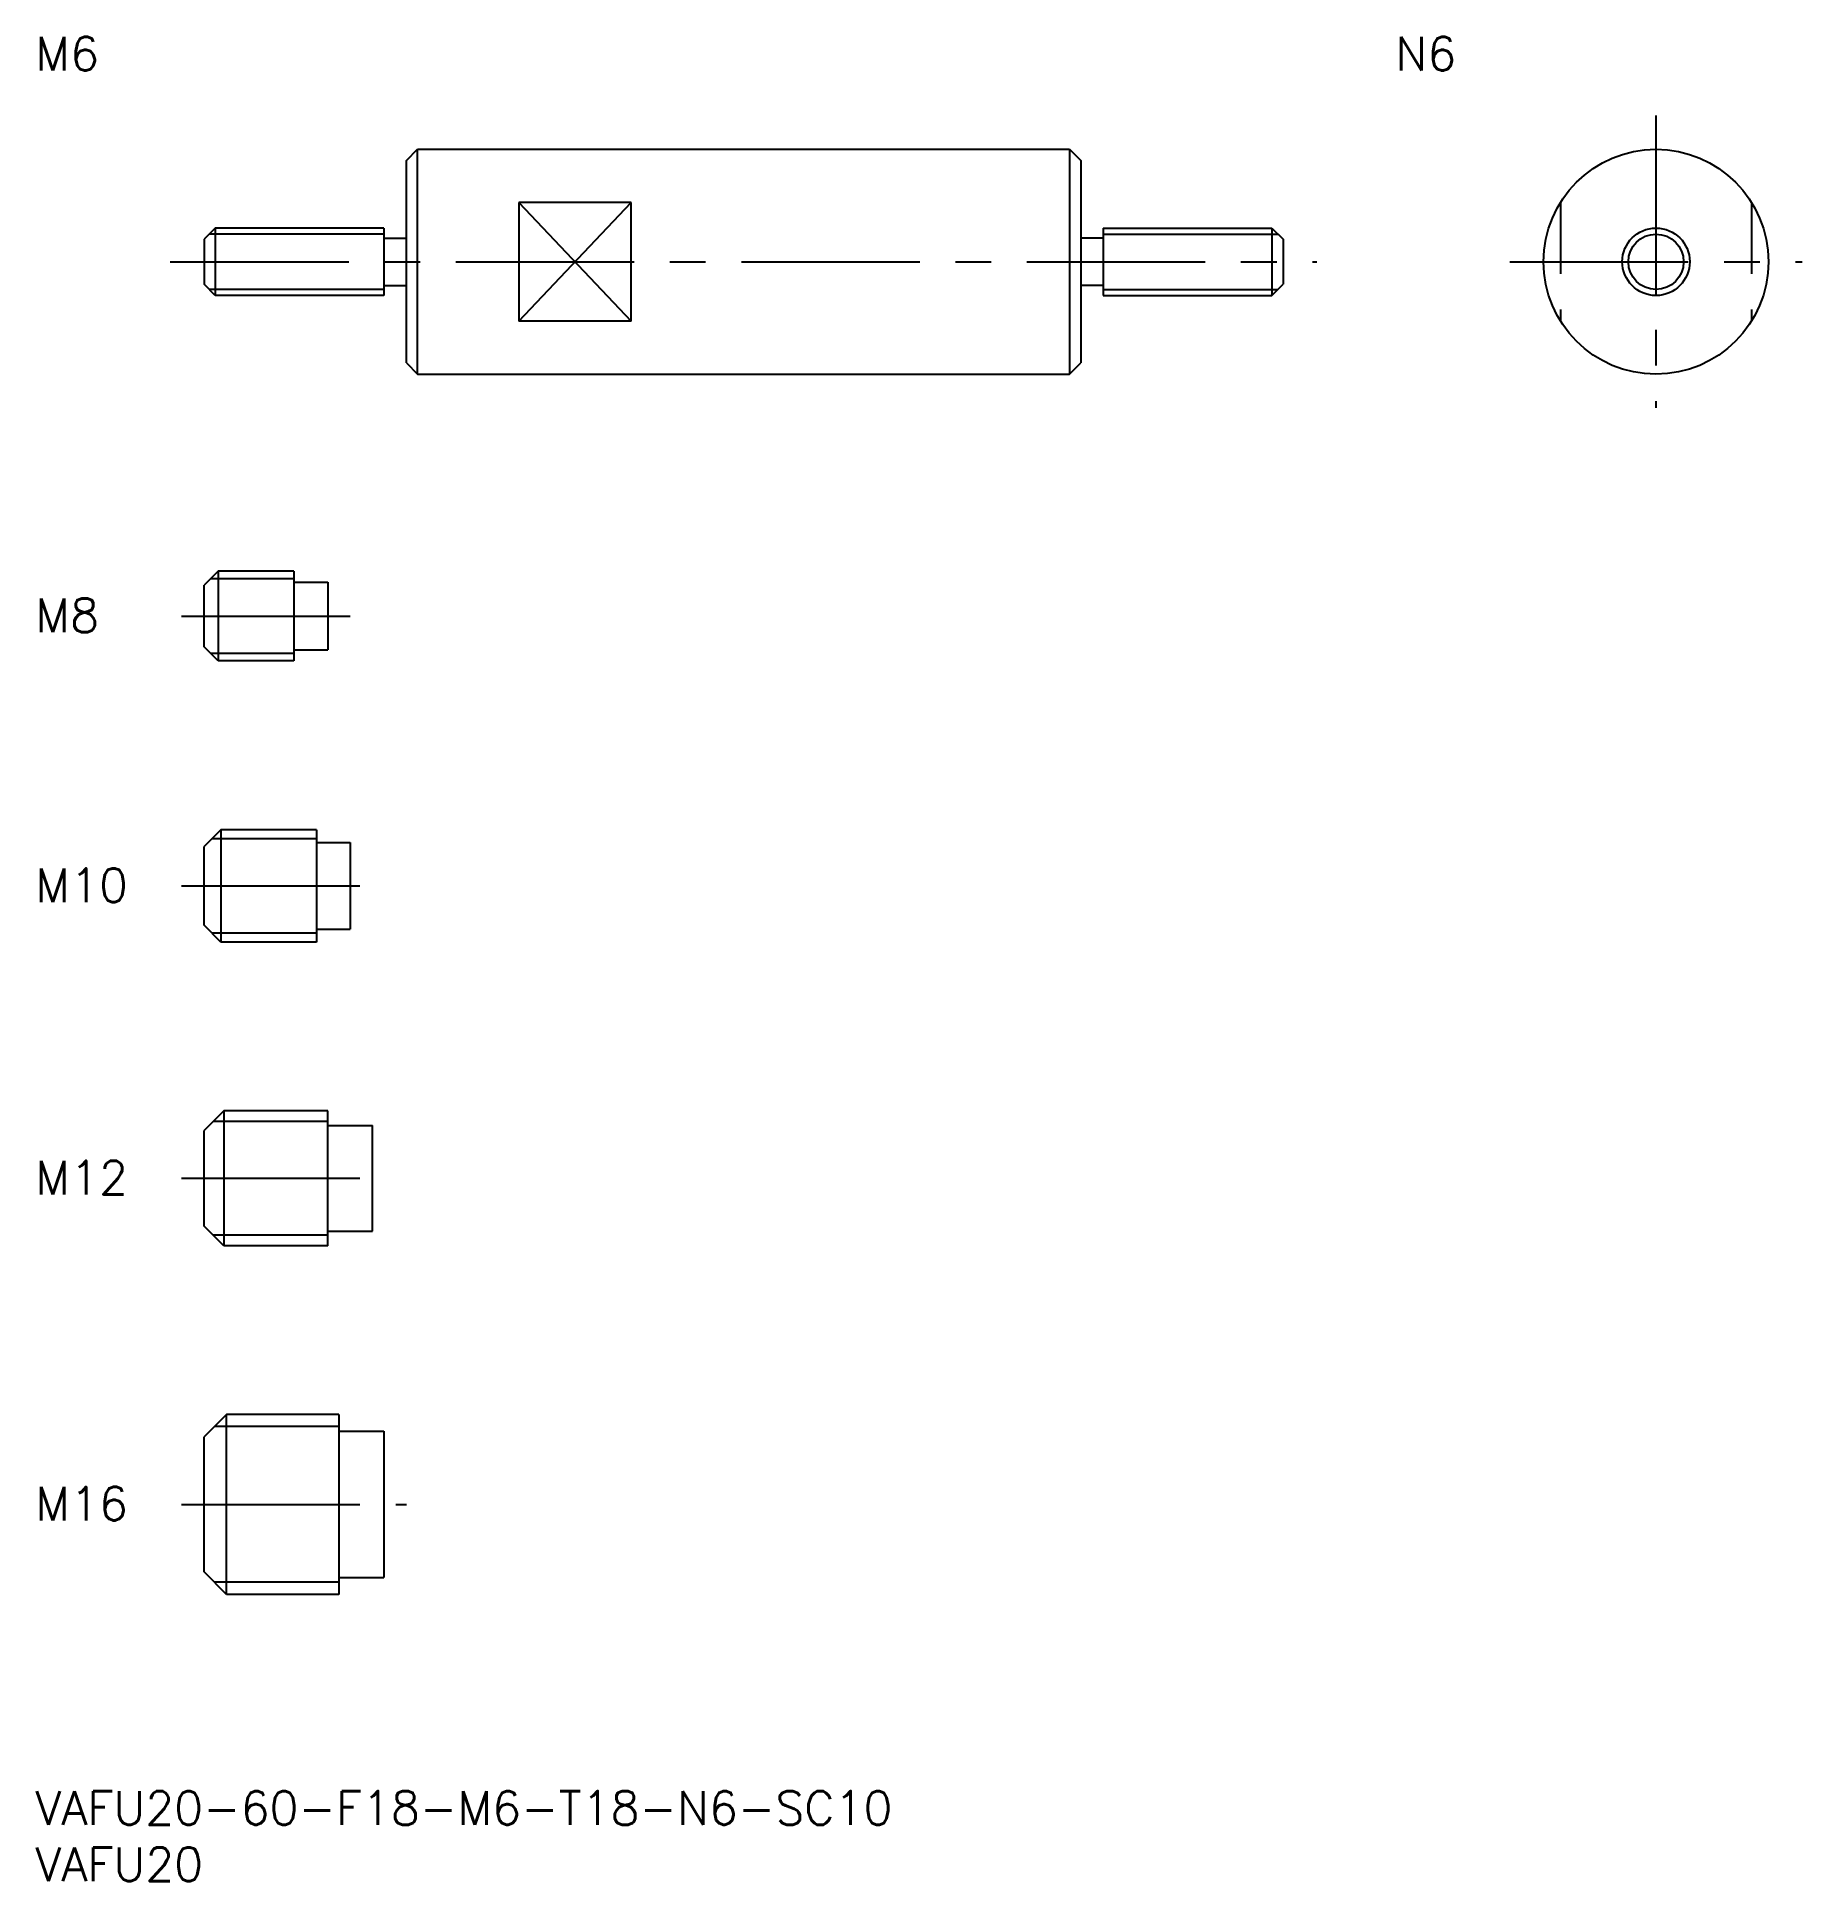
# Model space of a CAD drawing. Extents: x 0 to 157, y -8 to 156.
import ezdxf

# ---------------------------------------------------------------- set-up
doc = ezdxf.new("R2010")
doc.units = 0
doc.header["$LTSCALE"] = 0.5
doc.linetypes.add('CENTER', pattern=[50.8, 31.75, -6.35, 6.35, -6.35])
doc.linetypes.add('DASHED', pattern=[19.05, 12.7, -6.35])
for name, color, linetype in [('MSM_CENTER', 1, 'CENTER'), ('MSM_CONTINUOUS', 7, 'CONTINUOUS'), ('MSM_DASHED', 4, 'DASHED'), ('MSM_NARROW', 5, 'CONTINUOUS'), ('MSM_PART_NUMBER', 7, 'CONTINUOUS')]:
    doc.layers.add(name, color=color, linetype=linetype)
doc.styles.get("Standard").update_dxf_attribs({"font": 'txt.shx', "height": 1, "bigfont": 'bigfont.shx'})

# ---------------------------------------------------------------- blocks, each defined once
blk = doc.blocks.new('*U14')
at = {"layer": 'MSM_PART_NUMBER'}
blk.add_text('VAFU20-60-F18-M6-T18-N6-SC10', height=3, dxfattribs=at).set_placement((0, -3))
blk = doc.blocks.new('*U15')
at = {"layer": 'MSM_PART_NUMBER'}
blk.add_text('VAFU20', height=3, dxfattribs=at).set_placement((0, -8))
blk = doc.blocks.new('*U16')
at = {"layer": 'MSM_PART_NUMBER'}
blk.add_text('M16', height=3, dxfattribs=at).set_placement((0, 24.06))
blk = doc.blocks.new('*U17')
at = {"layer": 'MSM_PART_NUMBER'}
blk.add_text('M12', height=3, dxfattribs=at).set_placement((0, 53.06))
blk = doc.blocks.new('*U18')
at = {"layer": 'MSM_PART_NUMBER'}
blk.add_text('M10', height=3, dxfattribs=at).set_placement((0, 79.06))
blk = doc.blocks.new('*U19')
at = {"layer": 'MSM_PART_NUMBER'}
blk.add_text('M8', height=3, dxfattribs=at).set_placement((0, 103.06))
blk = doc.blocks.new('*U20')
at = {"layer": 'MSM_PART_NUMBER'}
blk.add_text('M6', height=3, dxfattribs=at).set_placement((0, 153))
blk = doc.blocks.new('*U21')
at = {"layer": 'MSM_PART_NUMBER'}
blk.add_text('N6', height=3, dxfattribs=at).set_placement((121, 153))

msp = doc.modelspace()

# ---------------------------------------------------------------- linework, layer by layer
at = {"layer": 'MSM_CENTER'}
for p, q in [((144.17, 149), (144.17, 123)), ((12, 136), (114, 136)), ((131.17, 136), (157.17, 136)), ((13, 104.5), (28, 104.5)), ((13, 80.5), (30, 80.5)), ((13, 54.5), (32, 54.5)), ((13, 25.5), (33, 25.5))]:
    msp.add_line(p, q, dxfattribs=at)
at = {"layer": 'MSM_CONTINUOUS'}
for p, q in [((33, 145), (34, 146)), ((34, 146), (92, 146)), ((34, 126), (34, 146)), ((92, 146), (92, 126)), ((92, 146), (93, 145)), ((33, 127), (33, 145)), ((93, 145), (93, 127)), ((43, 141.27), (43, 130.73)), ((53, 141.27), (43, 141.27)), ((53, 130.73), (53, 141.27)), ((16, 139), (15, 138)), ((15, 138), (15, 134)), ((31, 139), (16, 139)), ((16, 139), (16, 133)), ((31, 139), (31, 133)), ((31, 138.1), (33, 138.1)), ((95, 138.1), (93, 138.1)), ((95, 139), (110, 139)), ((95, 139), (95, 133)), ((110, 139), (111, 138)), ((110, 139), (110, 133)), ((111, 138), (111, 134)), ((16, 133), (15, 134)), ((31, 133), (16, 133)), ((31, 133.9), (33, 133.9)), ((95, 133.9), (93, 133.9)), ((95, 133), (110, 133)), ((110, 133), (111, 134)), ((53, 130.73), (43, 130.73)), ((33, 127), (34, 126)), ((92, 126), (93, 127)), ((34, 126), (92, 126)), ((16.25, 108.5), (15, 107.25)), ((23, 108.5), (16.25, 108.5)), ((16.25, 108.5), (16.25, 100.5)), ((23, 108.5), (23, 100.5)), ((15, 101.75), (15, 107.25)), ((23, 107.5), (26, 107.5)), ((26, 107.5), (26, 101.5)), ((16.25, 100.5), (15, 101.75)), ((23, 100.5), (16.25, 100.5)), ((23, 101.5), (26, 101.5)), ((16.5, 85.5), (15, 84)), ((25, 85.5), (16.5, 85.5)), ((16.5, 85.5), (16.5, 75.5)), ((25, 85.5), (25, 75.5)), ((15, 77), (15, 84)), ((25, 84.35), (28, 84.35)), ((28, 84.35), (28, 76.65)), ((16.5, 75.5), (15, 77)), ((25, 75.5), (16.5, 75.5)), ((25, 76.65), (28, 76.65)), ((16.75, 60.5), (15, 58.75)), ((26, 60.5), (16.75, 60.5)), ((16.75, 60.5), (16.75, 48.5)), ((26, 48.5), (26, 60.5)), ((26, 59.2), (30, 59.2)), ((30, 49.8), (30, 59.2)), ((15, 50.25), (15, 58.75)), ((16.75, 48.5), (15, 50.25)), ((26, 49.8), (30, 49.8)), ((26, 48.5), (16.75, 48.5)), ((17, 33.5), (15, 31.5)), ((27, 33.5), (17, 33.5)), ((17, 17.5), (17, 33.5)), ((27, 33.5), (27, 17.5)), ((15, 19.5), (15, 31.5)), ((27, 32), (31, 32)), ((31, 32), (31, 19)), ((17, 17.5), (15, 19.5)), ((27, 19), (31, 19)), ((27, 17.5), (17, 17.5))]:
    msp.add_line(p, q, dxfattribs=at)
for radius in [10, 3]:
    msp.add_circle((144.17, 136), radius, dxfattribs=at)
at = {"layer": 'MSM_DASHED'}
for p, q in [((135.67, 141.27), (135.67, 130.73)), ((152.67, 141.27), (152.67, 130.73))]:
    msp.add_line(p, q, dxfattribs=at)
at = {"layer": 'MSM_NARROW'}
for p, q in [((43, 130.73), (53, 141.27)), ((43, 141.27), (53, 130.73)), ((31, 138.46), (15.46, 138.46)), ((95, 138.46), (110.54, 138.46)), ((31, 133.54), (15.46, 133.54)), ((95, 133.54), (110.54, 133.54)), ((23, 107.82), (15.57, 107.82)), ((23, 101.18), (15.57, 101.18)), ((25, 84.69), (15.69, 84.69)), ((25, 76.31), (15.69, 76.31)), ((26, 59.55), (15.8, 59.55)), ((26, 49.45), (15.8, 49.45)), ((27, 32.42), (15.92, 32.42)), ((27, 18.58), (15.92, 18.58))]:
    msp.add_line(p, q, dxfattribs=at)
msp.add_circle((144.17, 136), 2.46, dxfattribs=at)

# ---------------------------------------------------------------- block references
at = {"layer": 'MSM_CONTINUOUS'}
for name in ['*U20', '*U21', '*U19', '*U18', '*U17', '*U16', '*U14', '*U15']:
    msp.add_blockref(name, (0, 0), dxfattribs=at)

doc.saveas('drawing.dxf')
